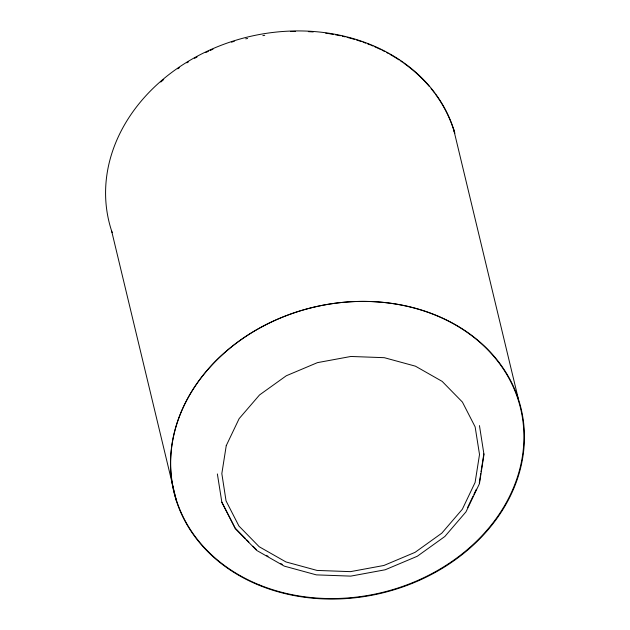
<?xml version="1.0" encoding="UTF-8"?>
<svg xmlns="http://www.w3.org/2000/svg" width="630" height="630" viewBox="0 0 630 630"><rect width="100%" height="100%" fill="white"/><g stroke="black" fill="none" stroke-linecap="round" stroke-linejoin="round"><path stroke-width="0.94" d="M479.28 483.092L480.745 473.658M481.044 471.776L483.832 453.86M467.625 507.512L473.035 496.172M473.87 494.424L476.367 489.195M245.708 38.832L247.606 38.477M262.844 35.666L264.75 35.319M266.388 555.376L268.057 556.329M280.594 563.464L282.272 564.409M245.432 538.548L235.195 528.121L221.894 502.181M246.795 539.942L248.842 542.02M252.945 546.194L256.355 549.667M479.454 425.597L483.982 454.49L479.43 483.722L465.987 511.851L444.843 536.5L417.288 556.259L385.198 569.772L350.776 576.119L316.355 574.875L284.28 566.126L256.741 550.455L235.344 528.751L221.894 502.519L217.366 473.941M453.482 128.717L518.411 399.168M111.589 230.832L176.518 501.283M160.792 82.042A178.188 146.672 -13.5 0 1 163.721 79.53M177.739 68.828A178.188 146.672 -13.5 0 1 179.369 67.709M186.858 62.858A178.188 146.672 -13.5 0 1 188.551 61.827M194.528 58.354A178.188 146.672 -13.5 0 1 197.072 56.96M205.789 52.518A178.188 146.672 -13.5 0 1 208.467 51.258M210.262 50.439A178.188 146.672 -13.5 0 1 212.979 49.235M231.501 42.178A178.188 146.672 -13.5 0 1 234.313 41.273M290.666 31.547A178.188 146.672 -13.5 0 1 295.58 31.421M308.346 31.642A178.188 146.672 -13.5 0 1 313.228 31.933M325.726 33.225A178.188 146.672 -13.5 0 1 328.553 33.634M329.537 33.784A178.188 146.672 -13.5 0 1 333.459 34.429M335.42 34.784A178.188 146.672 -13.5 0 1 340.294 35.768M342.24 36.194A178.188 146.672 -13.5 0 1 345.145 36.871M347.075 37.351A178.188 146.672 -13.5 0 1 354.698 39.454M356.58 40.021A178.188 146.672 -13.5 0 1 361.226 41.541M363.069 42.178A178.188 146.672 -13.5 0 1 365.794 43.163M367.597 43.848A178.188 146.672 -13.5 0 1 370.267 44.895M371.149 45.258A178.188 146.672 -13.5 0 1 372.984 46.021M374.811 46.809A178.188 146.672 -13.5 0 1 380.244 49.297M382.032 50.164A178.188 146.672 -13.5 0 1 384.694 51.51M386.45 52.432A178.188 146.672 -13.5 0 1 388.19 53.377M389.923 54.337A178.188 146.672 -13.5 0 1 399.113 59.952M400.727 61.031A178.188 146.672 -13.5 0 1 402.318 62.126M403.885 63.228A178.188 146.672 -13.5 0 1 429.227 86.334M431.085 88.562A178.188 146.672 -13.5 0 1 434.637 93.09M435.763 94.626A178.188 146.672 -13.5 0 1 454.553 132.741M112.195 232.643A178.542 146.963 -13.5 0 1 238.471 39.462A178.542 146.963 -13.5 0 1 454.884 133.284M226.241 445.662L221.831 473.61L226.06 500.929L238.927 526.026L259.174 546.722L285.918 561.928L317.055 570.433L350.477 571.638L383.906 565.472L415.052 552.352L441.803 533.169L462.341 509.237L475.107 482.454L479.517 454.498L475.138 426.88L462.42 402.082L442.173 381.394L415.438 366.18L384.292 357.683L350.871 356.47L317.449 362.636L286.296 375.764L259.544 394.939L239.132 418.651L226.241 445.662M258.93 584.719A178.203 146.688 -13.5 0 0 523.932 436.897A178.203 146.688 -13.5 0 0 259.04 328.38A178.542 146.963 -13.5 0 0 258.93 585.199A178.542 146.963 -13.5 0 0 524.428 437.094A178.542 146.963 -13.5 0 0 259.04 328.38A178.203 146.688 -13.5 0 0 258.93 584.719"/></g></svg>
